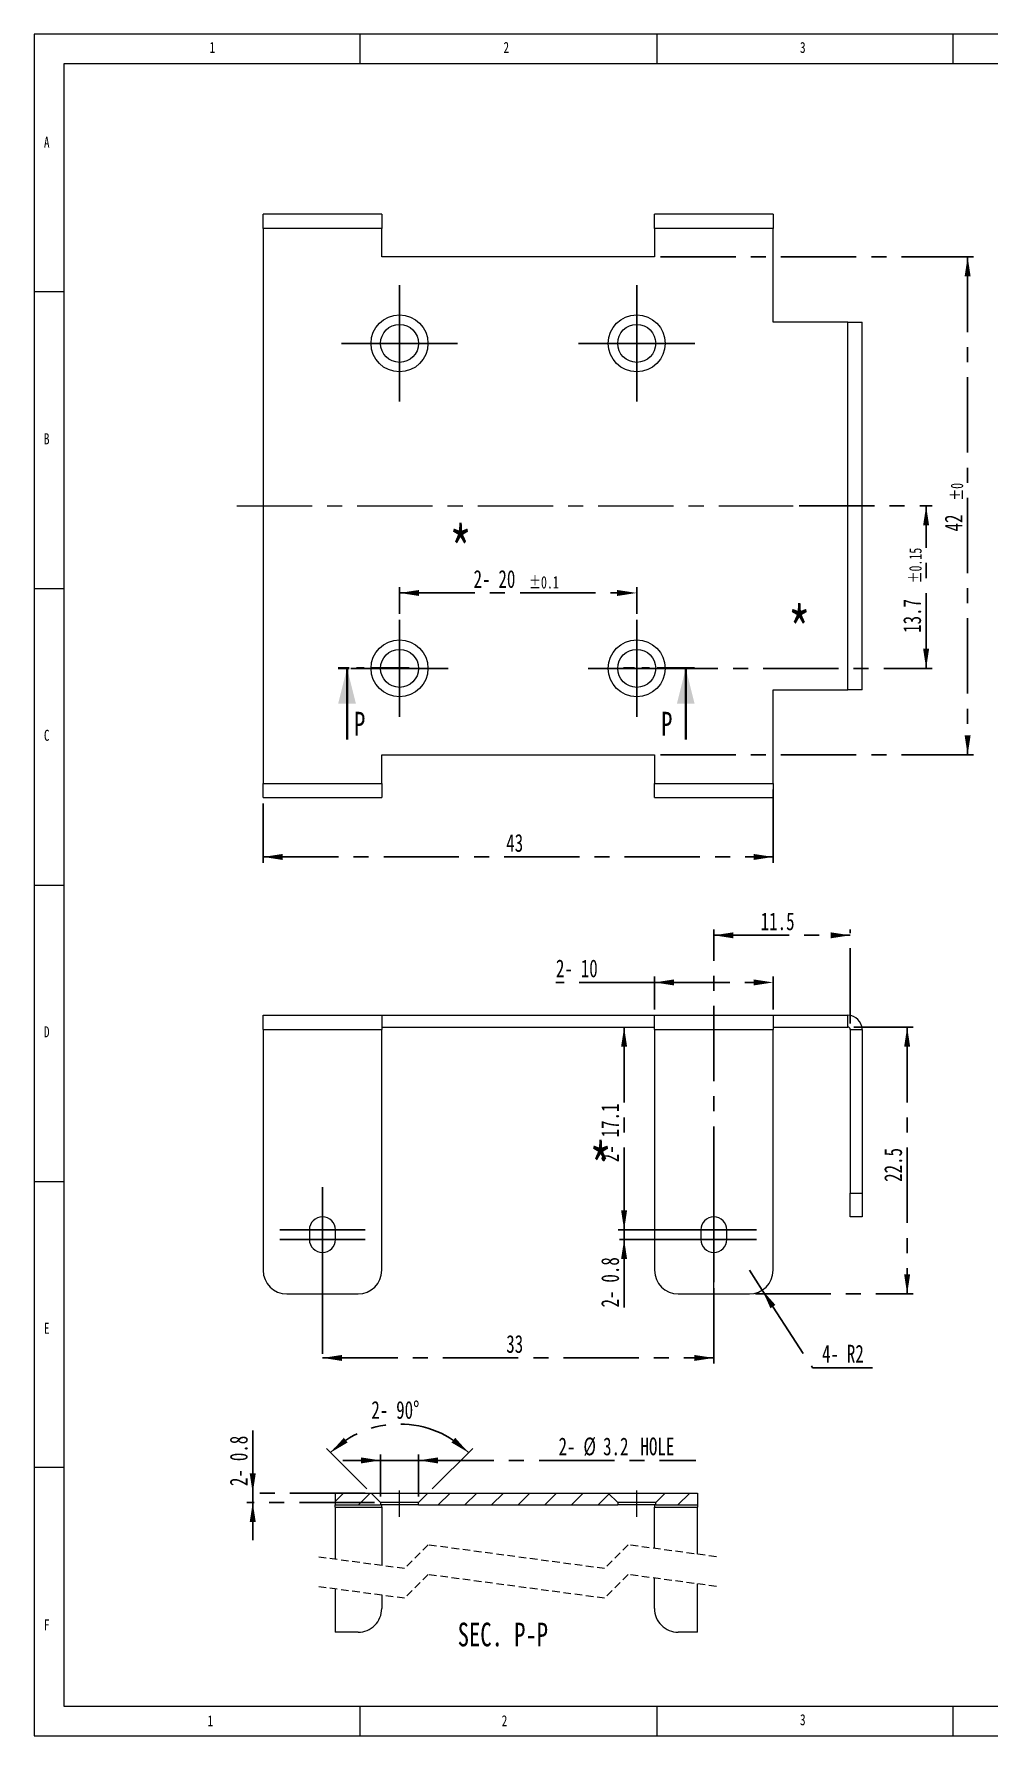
# Paper-space layout '시트2_ENG' of a CAD drawing. Header units: millimetres. Extents: x 4 to 3932, y 5 to 3928.
# Drawn here: x 5 to 166, y 5 to 292 of the extents above; entities that cross this region are included whole.
import ezdxf

# ---------------------------------------------------------------- set-up
doc = ezdxf.new("R2010")
doc.units = ezdxf.units.MM
for name, pattern in [('CENTER', [10.16, 6.35, -1.27, 1.27, -1.27]), ('CENTERX2', [20.32, 12.7, -2.54, 2.54, -2.54]), ('HIDDEN', [1.905, 1.27, -0.635])]:
    doc.linetypes.add(name, pattern=pattern)
doc.layers.add('CENTER_LINE', color=7, linetype='CENTERX2')
doc.styles.add('SLDTEXTSTYLE0', font='TXT', dxfattribs={"width": 0.7})
doc.styles.add('SLDTEXTSTYLE9', font='TXT', dxfattribs={"width": 0.75})
doc.dimstyles.new('SLDDIMSTYLE0', dxfattribs={"dimtxt": 3, "dimasz": 3.302, "dimexe": 0, "dimexo": 0.0625, "dimgap": 0.75, "dimtad": 1, "dimlfac": 0.5, "dimrnd": 1e-09, "dimzin": 12, "dimdsep": 46, "dimtxsty": 'SLDTEXTSTYLE0', "dimsah": 1, "dimcen": 0.09, "dimadec": 0, "dimazin": 3, "dimtfac": 1, "dimtofl": 0, "dimtmove": 0, "dimatfit": 3, "dimfxl": 1, "dimfrac": 2, "dimtolj": 1, "dimtzin": 12, "dimarcsym": 0})
doc.dimstyles.new('SLDDIMSTYLE1', dxfattribs={"dimtxt": 3, "dimasz": 3.302, "dimexe": 0, "dimexo": 0.0625, "dimgap": 0.75, "dimtad": 1, "dimdec": 1, "dimlfac": 0.5, "dimrnd": 1e-09, "dimzin": 12, "dimdsep": 46, "dimtxsty": 'SLDTEXTSTYLE0', "dimsah": 1, "dimcen": 0.09, "dimadec": 0, "dimazin": 3, "dimtol": 1, "dimtp": 0.1, "dimtm": 0.1, "dimtfac": 1, "dimtdec": 1, "dimtofl": 0, "dimtmove": 0, "dimatfit": 3, "dimfxl": 1, "dimfrac": 2, "dimtolj": 1, "dimarcsym": 0})
doc.dimstyles.new('SLDDIMSTYLE10', dxfattribs={"dimtxt": 3, "dimasz": 3.302, "dimexe": 0, "dimexo": 0.0625, "dimgap": 0.75, "dimtad": 1, "dimlfac": 0.5, "dimrnd": 1e-09, "dimzin": 12, "dimdsep": 46, "dimtxsty": 'SLDTEXTSTYLE0', "dimsah": 1, "dimcen": 0.09, "dimadec": 0, "dimazin": 3, "dimtfac": 1, "dimtmove": 0, "dimatfit": 0, "dimfxl": 1, "dimfrac": 2, "dimtolj": 1, "dimtzin": 12, "dimarcsym": 0})
doc.dimstyles.new('SLDDIMSTYLE11', dxfattribs={"dimtxt": 3, "dimasz": 3.302, "dimexe": 0, "dimexo": 0.0625, "dimgap": 0.75, "dimtad": 1, "dimdec": 4, "dimlfac": 0.5, "dimzin": 12, "dimdsep": 46, "dimtxsty": 'SLDTEXTSTYLE0', "dimsah": 1, "dimcen": 0.09, "dimazin": 3, "dimtfac": 1, "dimtofl": 0, "dimtmove": 0, "dimatfit": 3, "dimfxl": 1, "dimfrac": 2, "dimtolj": 1, "dimtzin": 12, "dimarcsym": 0})
doc.dimstyles.new('SLDDIMSTYLE2', dxfattribs={"dimtxt": 3, "dimasz": 3.302, "dimexe": 0, "dimexo": 0.0625, "dimgap": 0.75, "dimtad": 1, "dimdec": 1, "dimlfac": 0.5, "dimrnd": 1e-09, "dimzin": 12, "dimdsep": 46, "dimtxsty": 'SLDTEXTSTYLE0', "dimsah": 1, "dimcen": 0.09, "dimadec": 0, "dimazin": 3, "dimtol": 1, "dimtfac": 1, "dimtdec": 1, "dimtofl": 0, "dimtmove": 0, "dimatfit": 3, "dimfxl": 1, "dimfrac": 2, "dimtolj": 1, "dimarcsym": 0})
doc.dimstyles.new('SLDDIMSTYLE3', dxfattribs={"dimtxt": 3, "dimasz": 3.302, "dimexe": 0, "dimexo": 0.0625, "dimgap": 0.75, "dimtad": 1, "dimlfac": 0.5, "dimrnd": 1e-09, "dimzin": 12, "dimdsep": 46, "dimtxsty": 'SLDTEXTSTYLE0', "dimsah": 1, "dimcen": 0.09, "dimadec": 0, "dimazin": 3, "dimtol": 1, "dimtp": 0.15, "dimtm": 0.15, "dimtfac": 1, "dimtofl": 0, "dimtmove": 0, "dimatfit": 3, "dimfxl": 1, "dimfrac": 2, "dimtolj": 1, "dimarcsym": 0})
doc.dimstyles.new('SLDDIMSTYLE6', dxfattribs={"dimtxt": 3, "dimasz": 3.302, "dimexe": 0, "dimexo": 0.0625, "dimgap": 0.75, "dimtad": 0, "dimtih": 1, "dimtoh": 1, "dimlfac": 0.5, "dimrnd": 1e-09, "dimzin": 12, "dimdsep": 46, "dimtxsty": 'SLDTEXTSTYLE0', "dimsah": 1, "dimcen": 0, "dimadec": 0, "dimazin": 3, "dimtfac": 1, "dimtofl": 0, "dimtmove": 0, "dimatfit": 3, "dimfxl": 1, "dimfrac": 2, "dimtolj": 1, "dimtzin": 12, "dimarcsym": 0})
doc.dimstyles.new('SLDDIMSTYLE9', dxfattribs={"dimtxt": 3, "dimasz": 3.302, "dimexe": 0, "dimexo": 0.0625, "dimgap": 0.75, "dimtad": 1, "dimlfac": 0.5, "dimrnd": 1e-09, "dimdsep": 46, "dimtxsty": 'SLDTEXTSTYLE0', "dimsah": 1, "dimcen": 0.09, "dimadec": 0, "dimazin": 2, "dimtfac": 1, "dimtmove": 0, "dimatfit": 0, "dimfxl": 1, "dimfrac": 2, "dimtolj": 1, "dimtzin": 12, "dimarcsym": 0})

# ---------------------------------------------------------------- blocks, each defined once
blk = doc.blocks.new('_D_20')
at = {"layer": 'CENTER_LINE'}
for p, q in [((129.64, 164.63), (129.64, 152.23)), ((43.64, 162.23), (43.64, 152.23)), ((43.64, 153.23), (129.64, 153.23))]:
    blk.add_line(p, q, dxfattribs=at)
for points in [[(43.64, 153.23), (46.94, 152.72), (46.94, 153.74)], [(129.64, 153.23), (126.33, 153.74), (126.33, 152.72)]]:
    blk.add_solid(points, dxfattribs=at)
at = {"layer": 'CENTER_LINE', "insert": (84.63, 157.1), "char_height": 3, "attachment_point": 1, "style": 'SLDTEXTSTYLE0'}
blk.add_mtext('43', dxfattribs=at)
blk = doc.blocks.new('_D_21')
at = {"layer": 'CENTER_LINE'}
for p, q in [((66.64, 194.23), (66.64, 198.75)), ((106.64, 194.23), (106.64, 198.75)), ((66.64, 197.75), (106.64, 197.75))]:
    blk.add_line(p, q, dxfattribs=at)
for points in [[(66.64, 197.75), (69.94, 197.24), (69.94, 198.25)], [(106.64, 197.75), (103.33, 198.25), (103.33, 197.24)]]:
    blk.add_solid(points, dxfattribs=at)
at = {"layer": 'CENTER_LINE', "attachment_point": 1, "style": 'SLDTEXTSTYLE0'}
for s, insert, char_height in [('2-', (79.12, 201.61), 3), ('20', (83.31, 201.61), 3), ('±0.1', (88.49, 200.6), 2.1)]:
    blk.add_mtext(s, dxfattribs=dict(at, insert=insert, char_height=char_height))
blk = doc.blocks.new('_D_22')
at = {"layer": 'CENTER_LINE'}
for p, q in [((110.64, 254.43), (163.44, 254.43)), ((162.44, 254.43), (162.44, 170.43)), ((110.64, 170.43), (163.44, 170.43))]:
    blk.add_line(p, q, dxfattribs=at)
for points in [[(162.44, 254.43), (161.93, 251.13), (162.94, 251.13)], [(162.44, 170.43), (162.94, 173.73), (161.93, 173.73)]]:
    blk.add_solid(points, dxfattribs=at)
at = {"layer": 'CENTER_LINE', "attachment_point": 1, "rotation": 90, "style": 'SLDTEXTSTYLE0'}
for s, insert, char_height in [('±0', (159.58, 213.3), 2.1), ('42', (158.57, 208.12), 3)]:
    blk.add_mtext(s, dxfattribs=dict(at, insert=insert, char_height=char_height))
blk = doc.blocks.new('_D_23')
at = {"layer": 'CENTER_LINE'}
for p, q in [((134.03, 212.43), (156.44, 212.43)), ((155.44, 185.03), (155.44, 212.43)), ((107.64, 185.03), (156.44, 185.03))]:
    blk.add_line(p, q, dxfattribs=at)
for points in [[(155.44, 212.43), (154.93, 209.13), (155.94, 209.13)], [(155.44, 185.03), (155.94, 188.33), (154.93, 188.33)]]:
    blk.add_solid(points, dxfattribs=at)
at = {"layer": 'CENTER_LINE', "attachment_point": 1, "rotation": 90, "style": 'SLDTEXTSTYLE0'}
for s, insert, char_height in [('±0.15', (152.58, 199.37), 2.1), ('13.7', (151.57, 191.02), 3)]:
    blk.add_mtext(s, dxfattribs=dict(at, insert=insert, char_height=char_height))
blk = doc.blocks.new('SW_CENTERMARKSYMBOL_8')
at = {"layer": 'CENTER_LINE', "color": 0}
for p, q in [((0, 5), (0, 8.2)), ((0, 0), (0, 5)), ((-5, 0), (-8.2, 0)), ((0, 0), (-5, 0)), ((0, 0), (0, -5)), ((0, 0), (5, 0)), ((5, 0), (8.2, 0)), ((0, -5), (0, -8.2))]:
    blk.add_line(p, q, dxfattribs=at)
blk = doc.blocks.new('SW_CENTERMARKSYMBOL_9')
at = {"layer": 'CENTER_LINE', "color": 0}
for p, q in [((0, 5), (0, 8.2)), ((0, 0), (0, 5)), ((-5, 0), (-8.2, 0)), ((0, 0), (-5, 0)), ((0, 0), (0, -5)), ((0, 0), (5, 0)), ((5, 0), (8.2, 0)), ((0, -5), (0, -8.2))]:
    blk.add_line(p, q, dxfattribs=at)
blk = doc.blocks.new('SW_CENTERMARKSYMBOL_10')
at = {"layer": 'CENTER_LINE', "color": 0}
for p, q in [((0, 5), (0, 9.8)), ((0, 0), (0, 5)), ((-5, 0), (-9.8, 0)), ((0, 0), (-5, 0)), ((0, 0), (0, -5)), ((0, 0), (5, 0)), ((5, 0), (9.8, 0)), ((0, -5), (0, -9.8))]:
    blk.add_line(p, q, dxfattribs=at)
blk = doc.blocks.new('SW_CENTERMARKSYMBOL_11')
at = {"layer": 'CENTER_LINE', "color": 0}
for p, q in [((0, 5), (0, 9.8)), ((0, 0), (0, 5)), ((-5, 0), (-9.8, 0)), ((0, 0), (-5, 0)), ((0, 0), (0, -5)), ((0, 0), (5, 0)), ((5, 0), (9.8, 0)), ((0, -5), (0, -9.8))]:
    blk.add_line(p, q, dxfattribs=at)
blk = doc.blocks.new('_D_30')
at = {"layer": 'CENTER_LINE'}
for p, q in [((109.64, 132.07), (93.01, 132.07)), ((109.64, 127.53), (109.64, 133.07)), ((109.64, 132.07), (129.64, 132.07)), ((129.64, 127.53), (129.64, 133.07))]:
    blk.add_line(p, q, dxfattribs=at)
for points in [[(109.64, 132.07), (112.94, 131.56), (112.94, 132.58)], [(129.64, 132.07), (126.33, 132.58), (126.33, 131.56)]]:
    blk.add_solid(points, dxfattribs=at)
at = {"layer": 'CENTER_LINE', "char_height": 3, "attachment_point": 1, "style": 'SLDTEXTSTYLE0'}
for s, insert in [('2-', (93.01, 135.94)), ('10', (97.2, 135.94))]:
    blk.add_mtext(s, dxfattribs=dict(at, insert=insert))
blk = doc.blocks.new('_D_31')
at = {"layer": 'CENTER_LINE'}
for p, q in [((143.24, 124.53), (153.24, 124.53)), ((152.24, 124.53), (152.24, 79.53)), ((126.64, 79.53), (153.24, 79.53))]:
    blk.add_line(p, q, dxfattribs=at)
for points in [[(152.24, 124.53), (151.73, 121.23), (152.74, 121.23)], [(152.24, 79.53), (152.74, 82.84), (151.73, 82.84)]]:
    blk.add_solid(points, dxfattribs=at)
at = {"layer": 'CENTER_LINE', "insert": (148.37, 98.44), "char_height": 3, "attachment_point": 1, "rotation": 90, "style": 'SLDTEXTSTYLE0'}
blk.add_mtext('22.5', dxfattribs=at)
blk = doc.blocks.new('_D_32')
at = {"layer": 'CENTER_LINE'}
for p, q in [((125.64, 83.53), (127.81, 80.18)), ((127.81, 80.18), (136.29, 67.09)), ((136.29, 67.09), (146.41, 67.09))]:
    blk.add_line(p, q, dxfattribs=at)
blk.add_solid([(127.81, 80.18), (129.18, 77.13), (130.03, 77.68)], dxfattribs=at)
at = {"layer": 'CENTER_LINE', "char_height": 3, "attachment_point": 1, "style": 'SLDTEXTSTYLE0'}
for s, insert in [('4-', (137.88, 70.96)), ('R2', (142.07, 70.96))]:
    blk.add_mtext(s, dxfattribs=dict(at, insert=insert))
blk = doc.blocks.new('_D_33')
at = {"layer": 'CENTER_LINE'}
for p, q in [((104.51, 124.53), (104.51, 90.33)), ((111.44, 90.33), (103.51, 90.33))]:
    blk.add_line(p, q, dxfattribs=at)
for points in [[(104.51, 124.53), (104, 121.23), (105.01, 121.23)], [(104.51, 90.33), (105.01, 93.64), (104, 93.64)]]:
    blk.add_solid(points, dxfattribs=at)
at = {"layer": 'CENTER_LINE', "char_height": 3, "attachment_point": 1, "rotation": 90, "style": 'SLDTEXTSTYLE0'}
for s, insert in [('17.1', (100.64, 105.93)), ('2-', (100.64, 101.74))]:
    blk.add_mtext(s, dxfattribs=dict(at, insert=insert))
blk = doc.blocks.new('_D_34')
at = {"layer": 'CENTER_LINE'}
for p, q in [((104.51, 90.33), (104.51, 96.68)), ((116.44, 90.33), (103.51, 90.33)), ((104.51, 90.33), (104.51, 88.73)), ((116.44, 88.73), (103.51, 88.73)), ((104.51, 88.73), (104.51, 77.26))]:
    blk.add_line(p, q, dxfattribs=at)
for points in [[(104.51, 90.33), (105.01, 93.64), (104, 93.64)], [(104.51, 88.73), (104, 85.43), (105.01, 85.43)]]:
    blk.add_solid(points, dxfattribs=at)
at = {"layer": 'CENTER_LINE', "char_height": 3, "attachment_point": 1, "rotation": 90, "style": 'SLDTEXTSTYLE0'}
for s, insert in [('0.8', (100.64, 81.45)), ('2-', (100.64, 77.26))]:
    blk.add_mtext(s, dxfattribs=dict(at, insert=insert))
blk = doc.blocks.new('_D_35')
at = {"layer": 'CENTER_LINE'}
for p, q in [((119.64, 95.1), (119.64, 141.02)), ((142.64, 125.13), (142.64, 141.02)), ((119.64, 140.02), (142.64, 140.02))]:
    blk.add_line(p, q, dxfattribs=at)
for points in [[(119.64, 140.02), (122.94, 139.51), (122.94, 140.52)], [(142.64, 140.02), (139.33, 140.52), (139.33, 139.51)]]:
    blk.add_solid(points, dxfattribs=at)
at = {"layer": 'CENTER_LINE', "insert": (127.54, 143.88), "char_height": 3, "attachment_point": 1, "style": 'SLDTEXTSTYLE0'}
blk.add_mtext('11.5', dxfattribs=at)
blk = doc.blocks.new('_D_36')
at = {"layer": 'CENTER_LINE'}
for p, q in [((53.64, 82.13), (53.64, 67.75)), ((119.64, 80.53), (119.64, 67.75)), ((53.64, 68.75), (119.64, 68.75))]:
    blk.add_line(p, q, dxfattribs=at)
for points in [[(53.64, 68.75), (56.94, 68.24), (56.94, 69.25)], [(119.64, 68.75), (116.33, 69.25), (116.33, 68.24)]]:
    blk.add_solid(points, dxfattribs=at)
at = {"layer": 'CENTER_LINE', "insert": (84.63, 72.61), "char_height": 3, "attachment_point": 1, "style": 'SLDTEXTSTYLE0'}
blk.add_mtext('33', dxfattribs=at)
blk = doc.blocks.new('SW_CENTERMARKSYMBOL_14')
at = {"layer": 'CENTER_LINE', "color": 0}
for p, q in [((0, 5), (0, 7.2)), ((0, 3.4), (0, 5.6)), ((0, 0), (0, 5)), ((0, -1.6), (0, 3.4)), ((-5, 0), (-7.2, 0)), ((0, 0), (-5, 0)), ((0, 0), (0, -5)), ((0, 0), (5, 0)), ((5, 0), (7.2, 0)), ((-5, -1.6), (-7.2, -1.6)), ((0, -1.6), (-5, -1.6)), ((0, -1.6), (0, -6.6)), ((0, -1.6), (5, -1.6)), ((5, -1.6), (7.2, -1.6)), ((0, -5), (0, -7.2)), ((0, -6.6), (0, -8.8))]:
    blk.add_line(p, q, dxfattribs=at)
blk = doc.blocks.new('SW_CENTERMARKSYMBOL_15')
at = {"layer": 'CENTER_LINE', "color": 0}
for p, q in [((0, 5), (0, 7.2)), ((0, 3.4), (0, 5.6)), ((0, 0), (0, 5)), ((0, -1.6), (0, 3.4)), ((-5, 0), (-7.2, 0)), ((0, 0), (-5, 0)), ((0, 0), (0, -5)), ((0, 0), (5, 0)), ((5, 0), (7.2, 0)), ((-5, -1.6), (-7.2, -1.6)), ((0, -1.6), (-5, -1.6)), ((0, -1.6), (0, -6.6)), ((0, -1.6), (5, -1.6)), ((5, -1.6), (7.2, -1.6)), ((0, -5), (0, -7.2)), ((0, -6.6), (0, -8.8))]:
    blk.add_line(p, q, dxfattribs=at)
blk = doc.blocks.new('_D_37')
at = {"layer": 'CENTER_LINE'}
for p, q in [((41.88, 45.97), (41.88, 56.52)), ((60.84, 45.97), (40.88, 45.97)), ((41.88, 45.97), (41.88, 44.37)), ((62.44, 44.37), (40.88, 44.37)), ((41.88, 44.37), (41.88, 38.02))]:
    blk.add_line(p, q, dxfattribs=at)
for points in [[(41.88, 45.97), (42.39, 49.27), (41.37, 49.27)], [(41.88, 44.37), (41.37, 41.06), (42.39, 41.06)]]:
    blk.add_solid(points, dxfattribs=at)
at = {"layer": 'CENTER_LINE', "char_height": 3, "attachment_point": 1, "rotation": 90, "style": 'SLDTEXTSTYLE0'}
for s, insert in [('0.8', (38.01, 51.34)), ('2-', (38.01, 47.14))]:
    blk.add_mtext(s, dxfattribs=dict(at, insert=insert))
blk = doc.blocks.new('_D_38')
at = {"layer": 'CENTER_LINE'}
for p, q in [((63.44, 45.37), (63.44, 52.47)), ((69.84, 45.37), (69.84, 52.47)), ((63.44, 51.47), (57.09, 51.47)), ((63.44, 51.47), (69.84, 51.47)), ((69.84, 51.47), (116.63, 51.47))]:
    blk.add_line(p, q, dxfattribs=at)
for points in [[(63.44, 51.47), (60.13, 51.97), (60.13, 50.96)], [(69.84, 51.47), (73.14, 50.96), (73.14, 51.97)]]:
    blk.add_solid(points, dxfattribs=at)
at = {"layer": 'CENTER_LINE', "char_height": 3, "attachment_point": 1, "style": 'SLDTEXTSTYLE0'}
for s, insert in [('2-', (93.45, 55.33)), ('%%c', (97.64, 55.33)), ('3.2', (100.96, 55.33)), ('HOLE', (107.27, 55.33))]:
    blk.add_mtext(s, dxfattribs=dict(at, insert=insert))
blk = doc.blocks.new('_D_39')
at = {"layer": 'CENTER_LINE'}
for p, q in [((61.13, 46.67), (54.3, 53.5)), ((72.14, 46.67), (78.97, 53.5))]:
    blk.add_line(p, q, dxfattribs=at)
blk.add_arc((66.64, 41.17), 16.44, 44.9995, 135.0005, dxfattribs=at)
for points in [[(55.01, 52.79), (57.88, 54.49), (57.24, 55.28)], [(78.26, 52.79), (76.03, 55.28), (75.39, 54.49)]]:
    blk.add_solid(points, dxfattribs=at)
at = {"layer": 'CENTER_LINE', "char_height": 3, "attachment_point": 1, "style": 'SLDTEXTSTYLE0'}
for s, insert in [('2-', (61.88, 61.48)), ('90°', (66.07, 61.48))]:
    blk.add_mtext(s, dxfattribs=dict(at, insert=insert))
blk = doc.blocks.new('SW_HATCH_1')
at = {"color": 0, "linetype": 'Continuous', "lineweight": 18}
for p, q in [((-17.96, 0), (-19.39, -1.42)), ((-13.47, 0), (-15.47, -2)), ((0, 0), (-2, -2)), ((4.49, 0), (2.49, -2)), ((8.98, 0), (6.98, -2)), ((13.47, 0), (11.47, -2)), ((17.96, 0), (15.96, -2)), ((22.45, 0), (20.45, -2)), ((40.41, 0), (38.41, -2)), ((26.81, -0.14), (24.94, -2))]:
    blk.add_line(p, q, dxfattribs=at)

psp = doc.layouts.new('시트2_ENG')

# ---------------------------------------------------------------- linework, layer by layer
at = {"color": 7, "linetype": 'Continuous', "lineweight": 18}
for p, q in [((415, 292), (5, 292)), ((5, 292), (5, 5)), ((60, 287), (60, 292)), ((110, 292), (110, 287)), ((160, 287), (160, 292)), ((410.25049, 287), (10, 287)), ((10, 287), (10, 10)), ((63.63542, 261.63121), (43.63542, 261.63121)), ((43.63542, 259.23121), (43.63542, 261.63121)), ((63.63542, 261.63121), (63.63542, 259.23121)), ((129.63542, 261.63121), (109.63542, 261.63121)), ((109.63542, 259.23121), (109.63542, 261.63121)), ((129.63542, 261.63121), (129.63542, 259.23121)), ((43.63542, 259.23121), (43.63542, 165.63121)), ((63.63542, 259.23121), (43.63542, 259.23121)), ((63.63542, 254.43121), (63.63542, 259.23121)), ((109.63542, 259.23121), (109.63542, 254.43121)), ((129.63542, 259.23121), (109.63542, 259.23121)), ((129.63542, 243.43121), (129.63542, 259.23121)), ((109.63542, 254.43121), (63.63542, 254.43121)), ((10, 248.5), (5, 248.5)), ((142.23542, 243.43121), (129.63542, 243.43121)), ((142.23542, 181.43121), (142.23542, 243.43121)), ((142.23542, 243.43121), (144.63542, 243.43121)), ((144.63542, 181.43121), (144.63542, 243.43121)), ((5, 198.5), (10, 198.5)), ((129.63542, 165.63121), (129.63542, 181.43121)), ((129.63542, 181.43121), (142.23542, 181.43121)), ((144.63542, 181.43121), (142.23542, 181.43121)), ((63.63542, 170.43121), (109.63542, 170.43121)), ((63.63542, 165.63121), (63.63542, 170.43121)), ((109.63542, 170.43121), (109.63542, 165.63121)), ((43.63542, 165.63121), (63.63542, 165.63121)), ((43.63542, 163.23121), (43.63542, 165.63121)), ((63.63542, 165.63121), (63.63542, 163.23121)), ((109.63542, 165.63121), (129.63542, 165.63121)), ((109.63542, 163.23121), (109.63542, 165.63121)), ((129.63542, 165.63121), (129.63542, 163.23121)), ((43.63542, 163.23121), (63.63542, 163.23121)), ((109.63542, 163.23121), (129.63542, 163.23121)), ((5, 148.5), (10, 148.5)), ((43.63542, 126.53318), (63.63542, 126.53318)), ((43.63542, 124.13318), (43.63542, 126.53318)), ((63.63542, 126.53318), (63.63542, 124.13318)), ((63.63542, 126.53318), (109.63542, 126.53318)), ((109.63542, 126.53318), (129.63542, 126.53318)), ((109.63542, 124.13318), (109.63542, 126.53318)), ((129.63542, 126.53318), (129.63542, 124.13318)), ((129.63542, 126.53318), (142.23542, 126.53318)), ((142.23542, 124.53318), (142.23542, 126.53318)), ((43.63542, 124.13318), (63.63542, 124.13318)), ((43.63542, 124.13318), (43.63542, 83.53318)), ((63.63542, 124.53318), (109.63542, 124.53318)), ((63.63542, 83.53318), (63.63542, 124.13318)), ((109.63542, 124.13318), (129.63542, 124.13318)), ((109.63542, 124.13318), (109.63542, 83.53318)), ((129.63542, 124.53318), (142.23542, 124.53318)), ((129.63542, 83.53318), (129.63542, 124.13318)), ((142.63542, 124.13318), (144.63542, 124.13318)), ((142.63542, 124.13318), (142.63542, 96.53318)), ((144.63542, 124.13318), (144.63542, 96.53318)), ((5, 98.5), (10, 98.5)), ((142.63542, 96.53318), (144.63542, 96.53318)), ((142.63542, 92.53318), (142.63542, 96.53318)), ((144.63542, 96.53318), (144.63542, 92.53318)), ((144.63542, 92.53318), (142.63542, 92.53318)), ((51.43542, 90.33318), (51.43542, 88.73318)), ((55.83542, 88.73318), (55.83542, 90.33318)), ((117.43542, 90.33318), (117.43542, 88.73318)), ((121.83542, 88.73318), (121.83542, 90.33318)), ((47.63542, 79.53318), (59.63542, 79.53318)), ((113.63542, 79.53318), (125.63542, 79.53318)), ((10, 50.27057), (5, 50.27057)), ((55.77979, 45.96538), (55.77979, 43.96538)), ((55.77979, 45.96538), (61.83548, 45.96538)), ((61.83548, 45.96538), (63.43551, 44.36538)), ((61.83548, 45.96538), (71.43536, 45.96538)), ((69.83533, 44.36538), (71.43536, 45.96538)), ((71.43536, 45.96538), (101.83548, 45.96538)), ((101.83548, 45.96538), (103.43551, 44.36538)), ((101.83548, 45.96538), (111.43536, 45.96538)), ((109.83533, 44.36538), (111.43536, 45.96538)), ((111.43536, 45.96538), (116.9037, 45.96538)), ((116.9037, 45.96538), (116.9037, 43.96538)), ((55.77979, 43.96538), (63.43551, 43.96538)), ((55.77979, 43.56538), (55.77979, 43.96538)), ((55.77979, 43.56538), (63.63542, 43.56538)), ((55.77979, 43.56538), (55.77979, 34.7889)), ((63.43551, 44.36538), (63.43551, 43.96538)), ((69.83533, 44.36538), (63.43551, 44.36538)), ((69.83533, 43.96538), (63.43551, 43.96538)), ((63.63542, 43.56538), (63.63542, 43.96538)), ((63.63542, 43.56538), (63.63542, 33.73221)), ((69.83533, 43.96538), (69.83533, 44.36538)), ((69.83533, 43.96538), (103.43551, 43.96538)), ((103.43551, 44.36538), (103.43551, 43.96538)), ((109.83533, 44.36538), (103.43551, 44.36538)), ((109.83533, 43.96538), (103.43551, 43.96538)), ((109.63542, 43.96538), (109.63542, 43.56538)), ((109.63542, 43.56538), (116.9037, 43.56538)), ((109.63542, 36.62073), (109.63542, 43.56538)), ((109.83533, 43.96538), (109.83533, 44.36538)), ((109.83533, 43.96538), (116.9037, 43.96538)), ((116.9037, 43.96538), (116.9037, 43.56538)), ((116.9037, 35.64305), (116.9037, 43.56538)), ((109.63542, 26.49023), (109.63542, 31.62073)), ((55.77979, 29.78889), (55.77979, 22.49023)), ((63.63542, 28.73221), (63.63542, 26.49023)), ((116.9037, 22.49023), (116.9037, 30.64305)), ((59.63542, 22.49023), (55.77979, 22.49023)), ((116.9037, 22.49023), (113.63542, 22.49023)), ((10, 10), (410.25049, 10)), ((60, 5), (60, 10)), ((110, 10), (110, 5)), ((160, 5), (160, 10)), ((5, 5), (415, 5))]:
    psp.add_line(p, q, dxfattribs=at)
at = {"color": 7, "linetype": 'CENTER', "lineweight": 35}
for p, q in [((68.27979, 185.05537), (56.27979, 185.05537)), ((116.4037, 185.05537), (104.3977, 185.05537))]:
    psp.add_line(p, q, dxfattribs=at)
at = {"color": 7, "linetype": 'Continuous', "lineweight": 35}
for p, q in [((57.77979, 173.05537), (57.77979, 185.05537)), ((114.9037, 173.05537), (114.9037, 185.05537))]:
    psp.add_line(p, q, dxfattribs=at)
at = {"color": 7, "linetype": 'HIDDEN', "lineweight": 18}
for p, q in [((67.47327, 33.21597), (52.60479, 35.21597)), ((71.47327, 37.21597), (67.47327, 33.21597)), ((101.21022, 33.21597), (71.47327, 37.21597)), ((105.21022, 37.21597), (101.21022, 33.21597)), ((120.0787, 35.21597), (105.21022, 37.21597)), ((71.47327, 32.21597), (67.47327, 28.21597)), ((101.21022, 28.21597), (71.47327, 32.21597)), ((105.21022, 32.21597), (101.21022, 28.21597)), ((120.0787, 30.21597), (105.21022, 32.21597)), ((67.47327, 28.21597), (52.60479, 30.21597))]:
    psp.add_line(p, q, dxfattribs=at)
at = {"color": 7, "linetype": 'Continuous', "lineweight": 18}
for centre, radius in [((66.63542, 239.83121), 4.8), ((106.63542, 239.83121), 4.8), ((66.63542, 239.83121), 3.2), ((106.63542, 239.83121), 3.2), ((66.63542, 185.03121), 4.8), ((106.63542, 185.03121), 4.8), ((66.63542, 185.03121), 3.2), ((106.63542, 185.03121), 3.2)]:
    psp.add_circle(centre, radius, dxfattribs=at)
for centre, radius, start, end in [((142.23542, 124.13318), 2.4, 0, 90), ((142.23542, 124.13318), 0.4, 0, 90), ((53.63542, 90.33318), 2.2, 0, 180), ((119.63542, 90.33318), 2.2, 0, 180), ((53.63542, 88.73318), 2.2, 180, 0), ((119.63542, 88.73318), 2.2, 180, 0), ((47.63542, 83.53318), 4, 180, 270), ((59.63542, 83.53318), 4, 270, 0), ((113.63542, 83.53318), 4, 180, 270), ((125.63542, 83.53318), 4, 270, 0), ((59.63542, 26.49023), 4, 269.9999545, 0.0000188), ((113.63542, 26.49023), 4, 179.9999878, 270.0000389)]:
    psp.add_arc(centre, radius, start, end, dxfattribs=at)
at = {"color": 7, "linetype": 'Continuous', "lineweight": 35}
for points in [[(57.77979, 185.05537), (56.27979, 179.05537), (59.27979, 179.05537)], [(114.9037, 185.05537), (113.4037, 179.05537), (116.4037, 179.05537)]]:
    psp.add_solid(points, dxfattribs=at)
at = {"layer": 'CENTER_LINE', "linetype": 'CENTERX2', "lineweight": 18}
for p, q in [((39.18705, 212.43121), (133.03122, 212.43121)), ((53.63542, 72.70561), (53.63542, 92.75399)), ((119.63542, 73.25927), (119.63542, 94.10355)), ((66.63542, 41.96538), (66.63542, 46.36538)), ((106.63542, 41.96538), (106.63542, 46.36538))]:
    psp.add_line(p, q, dxfattribs=at)

# ---------------------------------------------------------------- block references
at = {"color": 7, "linetype": 'Continuous', "lineweight": 18}
psp.add_blockref('SW_HATCH_1', (75.16504, 45.96538), dxfattribs=at)
at = {"layer": 'CENTER_LINE'}
for name, p in [('SW_CENTERMARKSYMBOL_11', (66.63542, 239.83121)), ('SW_CENTERMARKSYMBOL_10', (106.63542, 239.83121)), ('SW_CENTERMARKSYMBOL_9', (66.63542, 185.03121)), ('SW_CENTERMARKSYMBOL_8', (106.63542, 185.03121)), ('SW_CENTERMARKSYMBOL_14', (53.63542, 90.33318)), ('SW_CENTERMARKSYMBOL_15', (119.63542, 90.33318))]:
    psp.add_blockref(name, p, dxfattribs=at)

# ---------------------------------------------------------------- texts
at = {"color": 7, "linetype": 'Continuous', "lineweight": 0, "char_height": 1.85208, "attachment_point": 1, "style": 'SLDTEXTSTYLE9'}
for s, insert in [('1', (34.58333, 290.66802)), ('2', (84.16667, 290.66802)), ('3', (134.16667, 290.66802)), ('A', (6.66667, 274.66802)), ('B', (6.66667, 224.66802)), ('C', (6.66667, 174.66802)), ('D', (6.66667, 124.66802)), ('E', (6.66667, 74.66802)), ('F', (6.66667, 24.66802)), ('3', (134.16667, 8.66802)), ('1', (34.2776, 8.4929)), ('2', (83.86093, 8.4929))]:
    psp.add_mtext(s, dxfattribs=dict(at, insert=insert))
at = {"color": 7, "linetype": 'Continuous', "char_height": 4, "attachment_point": 1, "style": 'SLDTEXTSTYLE0'}
for insert in [(58.96586, 177.71026), (110.75246, 177.71026)]:
    psp.add_mtext('P', dxfattribs=dict(at, insert=insert))
at = {"layer": 'CENTER_LINE', "style": 'SLDTEXTSTYLE0'}
for s, insert, char_height, attachment_point in [('*', (75.02299, 208.9442), 8, 1), ('*', (132.14421, 195.39878), 8, 1), ('*', (98.6364, 104.89751), 8, 1), ('SEC. P-P', (84.06347, 24.1128), 4, 2)]:
    psp.add_mtext(s, dxfattribs=dict(at, insert=insert, char_height=char_height, attachment_point=attachment_point))

# ---------------------------------------------------------------- dimensions: what is measured, and where the dimension line sits
at = {"layer": 'CENTER_LINE'}
for base, p1, p2, dimstyle, picture, middle in [((162.43542, 170.43121), (109.63542, 254.43121), (109.63542, 170.43121), 'SLDDIMSTYLE2', '_D_22', (162.43542, 212.43121)), ((155.43542, 212.43121), (106.63542, 185.03121), (133.03122, 212.43121), 'SLDDIMSTYLE3', '_D_23', (155.43542, 198.73121)), ((152.23542, 79.53318), (142.23542, 124.53318), (125.63542, 79.53318), 'SLDDIMSTYLE0', '_D_31', (152.23542, 102.03318))]:
    dim = psp.add_linear_dim(base=base, p1=p1, p2=p2, angle=90, dimstyle=dimstyle, dxfattribs=at)
    dim.commit()
    dim.dimension.update_dxf_attribs({"geometry": picture, "text_midpoint": middle, "dimtype": 160})
for base, p1, p2, text, dimstyle, picture, middle in [((106.63542, 197.74638), (66.63542, 193.23121), (106.63542, 193.23121), '2-<>', 'SLDDIMSTYLE1', '_D_21', (86.63542, 197.74638)), ((129.63542, 132.07033), (109.63542, 126.53318), (129.63542, 126.53318), '2-<>', 'SLDDIMSTYLE0', '_D_30', (97.11237, 132.07033)), ((69.83533, 51.46584), (63.43551, 44.36538), (69.83533, 44.36538), '2-%%c<> HOLE', 'SLDDIMSTYLE10', '_D_38', (105.04003, 51.46584))]:
    dim = psp.add_linear_dim(base=base, p1=p1, p2=p2, text=text, dimstyle=dimstyle, dxfattribs=at)
    dim.commit()
    dim.dimension.update_dxf_attribs({"geometry": picture, "text_midpoint": middle, "dimtype": 160})
for base, p1, p2, picture, middle in [((129.63542, 153.23121), (43.63542, 163.23121), (129.63542, 165.63121), '_D_20', (86.63542, 153.23121)), ((142.63542, 140.01531), (119.63542, 94.10355), (142.63542, 124.13318), '_D_35', (131.13542, 140.01531)), ((119.63542, 68.74615), (53.63542, 83.13318), (119.63542, 81.53318), '_D_36', (86.63542, 68.74615))]:
    dim = psp.add_linear_dim(base=base, p1=p1, p2=p2, dimstyle='SLDDIMSTYLE0', dxfattribs=at)
    dim.commit()
    dim.dimension.update_dxf_attribs({"geometry": picture, "text_midpoint": middle, "dimtype": 160})
for base, p1, p2, dimstyle, picture, middle in [((104.50513, 90.33318), (142.23542, 124.53318), (112.43542, 90.33318), 'SLDDIMSTYLE0', '_D_33', (104.50513, 107.43318)), ((104.50513, 88.73318), (117.43542, 90.33318), (117.43542, 88.73318), 'SLDDIMSTYLE9', '_D_34', (104.50513, 81.94525)), ((41.88031, 44.36538), (61.83548, 45.96538), (63.43551, 44.36538), 'SLDDIMSTYLE9', '_D_37', (41.88031, 51.8318))]:
    dim = psp.add_linear_dim(base=base, p1=p1, p2=p2, angle=90, text='2-<>', dimstyle=dimstyle, dxfattribs=at)
    dim.commit()
    dim.dimension.update_dxf_attribs({"geometry": picture, "text_midpoint": middle, "dimtype": 160})
dim = psp.add_radius_dim(center=(125.63542, 83.53318), mpoint=(127.8108, 80.17643), text='4-<>', dimstyle='SLDDIMSTYLE6', dxfattribs=at)
dim.commit()
dim.dimension.update_dxf_attribs({"geometry": '_D_32', "text_midpoint": (142.14186, 68.84073), "dimtype": 164})
dim = psp.add_angular_dim_2l(base=(66.63542, 57.61003), line1=((69.83533, 44.36538), (71.43536, 45.96538)), line2=((61.83548, 45.96538), (63.43551, 44.36538)), text='2-<>', dimstyle='SLDDIMSTYLE11', dxfattribs=at)
dim.commit()
dim.dimension.update_dxf_attribs({"geometry": '_D_39', "text_midpoint": (66.63542, 57.61003), "dimtype": 162})

doc.saveas('drawing.dxf')
